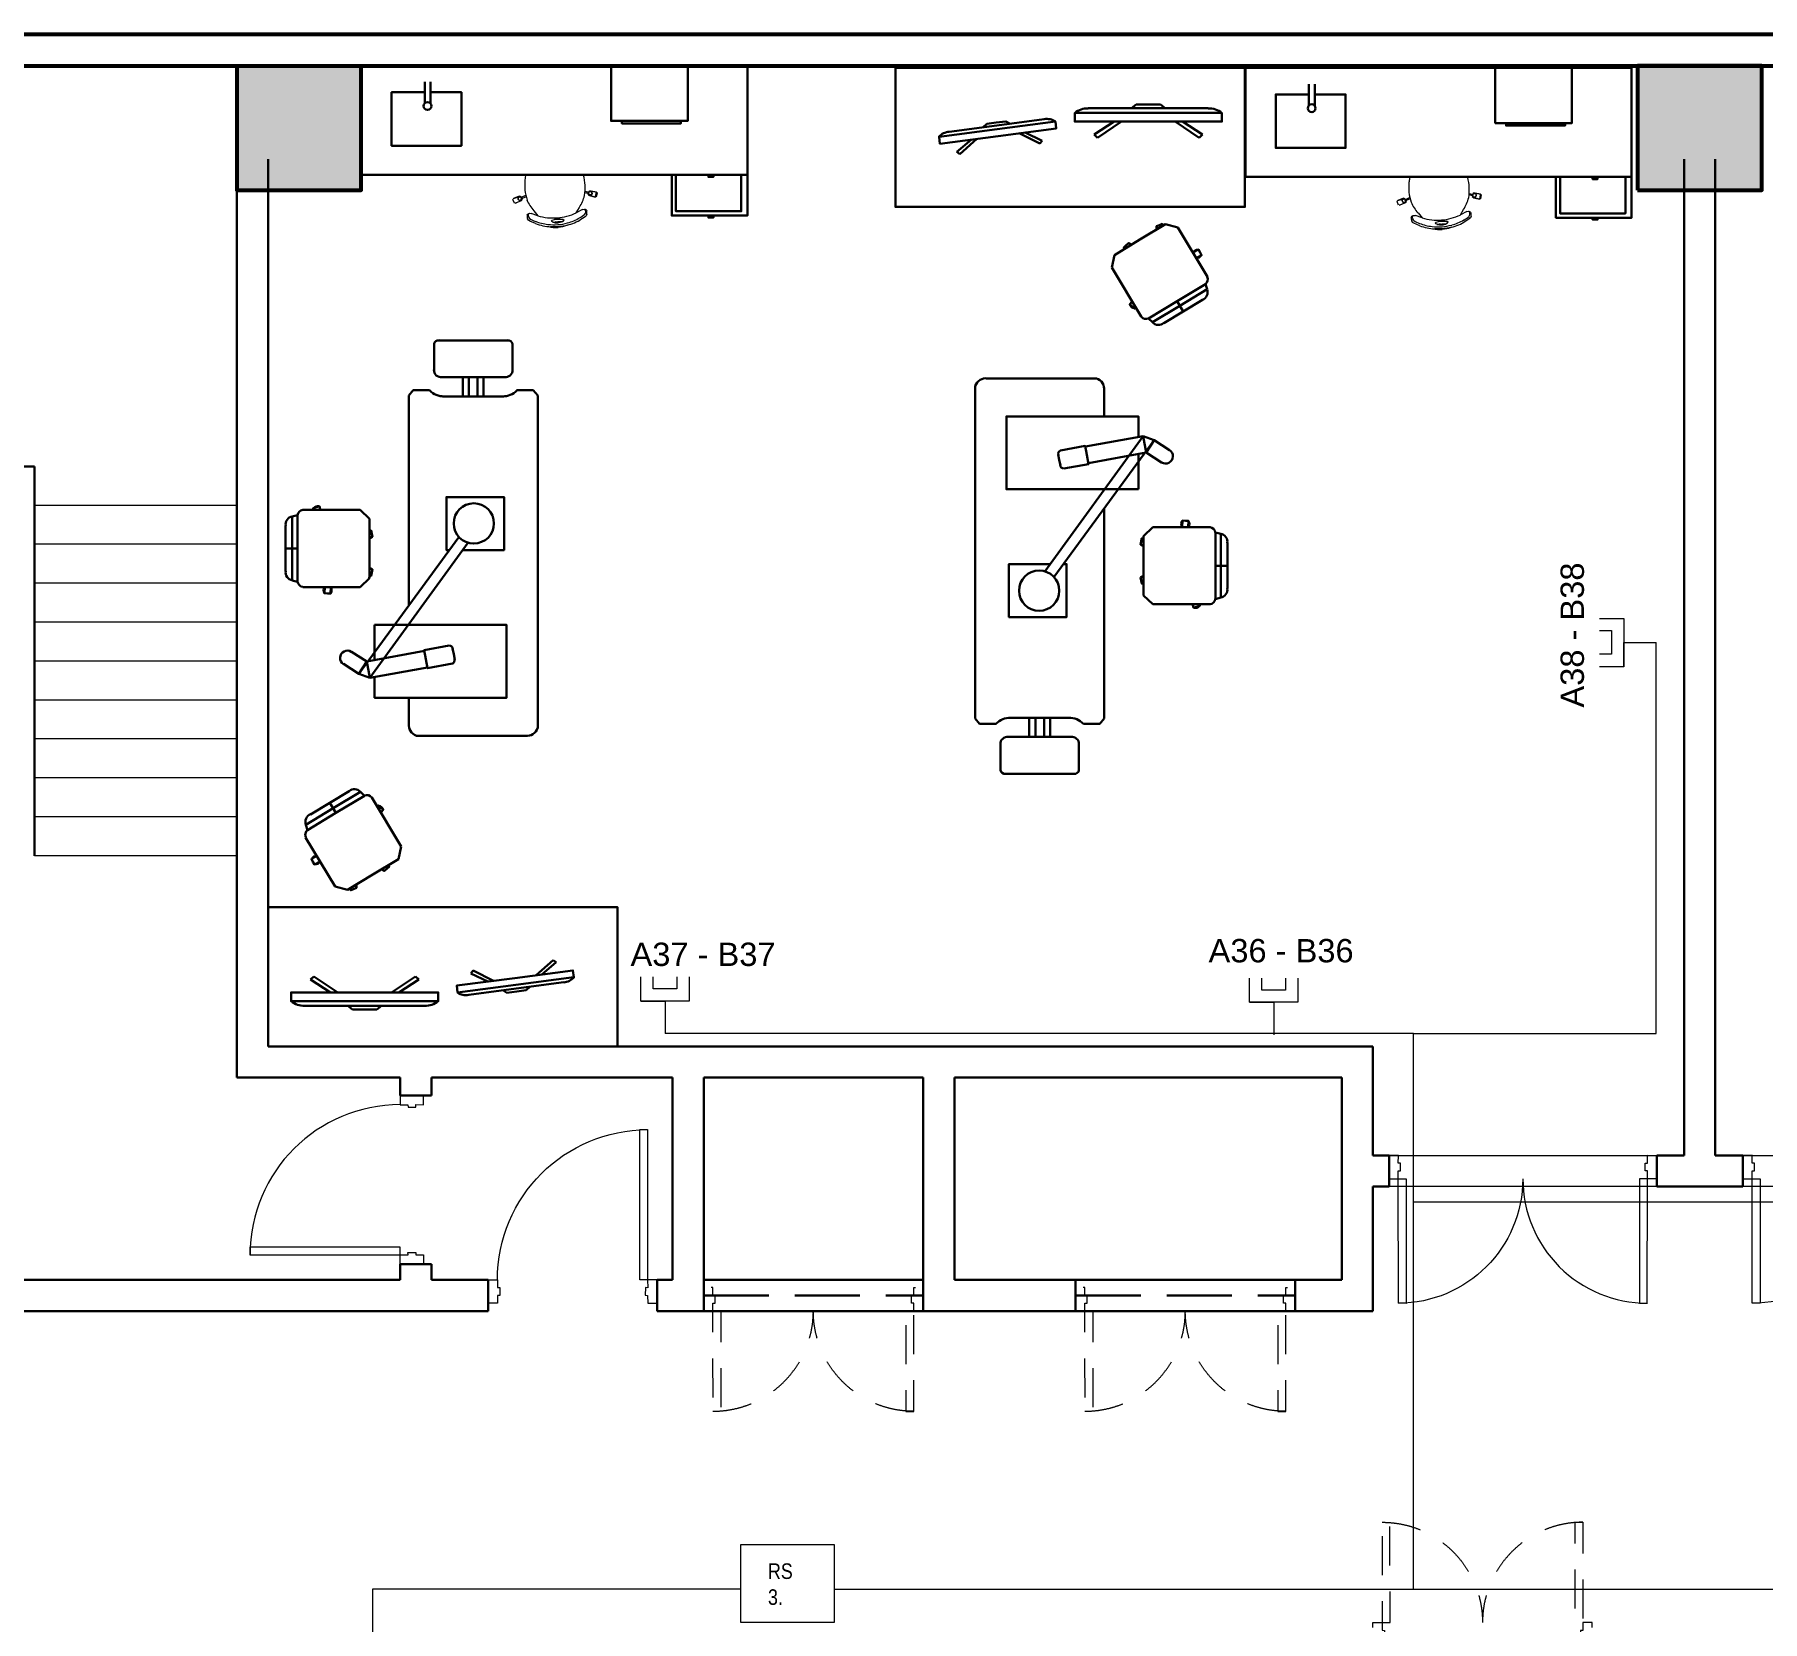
# Model space of a CAD drawing. Header units: millimetres. Extents: x 521 to 148073, y -17811 to 32040.
# Drawn here: x 45029 to 56441, y 21481 to 31959 of the extents above; entities that cross this region are included whole.
import ezdxf

# ---------------------------------------------------------------- set-up
doc = ezdxf.new("R2010")
doc.units = ezdxf.units.MM
doc.linetypes.add('DGN Style 2', pattern=[0.41784, 0.250704, -0.167136])
doc.linetypes.add('DGN Style 3', pattern=[0.584976, 0.41784, -0.167136])
for name, color, linetype, lineweight in [('ATK313', 1, 'DGN Style 2', 0), ('nabytek', 7, 'Continuous', 30), ('OAP220', 1, 'Continuous', 30), ('OAP240', 7, 'Continuous', 0), ('OAP280', 2, 'Continuous', 53), ('OAP313', 1, 'Continuous', 0), ('OAP315', 5, 'Continuous', 0), ('OAP417', 2, 'Continuous', 0), ('RC2.', 150, 'Continuous', 20), ('RC3', 130, 'Continuous', 20)]:
    doc.layers.add(name, color=color, linetype=linetype, lineweight=lineweight)
doc.layers.add('srafa', color=7, linetype='Continuous')
doc.styles.add('PDF Arial', font='arial.ttf')
doc.styles.get("Standard").update_dxf_attribs({"font": 'technic_.ttf', "height": 100})

# ---------------------------------------------------------------- blocks, each defined once
blk = doc.blocks.new('*U6')
at = {"layer": 'OAP315', "extrusion": (0, 0, -1), "flags": 128}
for points in [[(0.059, -0.409), (0.025, -0.373), (0.723, 0.294), (0.757, 0.258), (0.059, -0.409)], [(-0.649, 0.332), (-0.607, 0.289), (-0.643, 0.254), (-0.633, 0.243), (-0.669, 0.209), (-0.68, 0.22), (-0.716, 0.185), (-0.757, 0.229), (-0.649, 0.332)], [(0.101, -0.452), (0.059, -0.409), (0.023, -0.444), (0.013, -0.433), (-0.023, -0.467), (-0.013, -0.478), (-0.049, -0.513), (-0.008, -0.556), (0.101, -0.452)]]:
    blk.add_lwpolyline(points, close=True, dxfattribs=at)
at = {"layer": 'OAP315'}
blk.add_arc((-0.059, -0.409), 0.965, 46.3107, 136.3107, dxfattribs=at)
blk = doc.blocks.new('A900-90')
at = {"layer": 'OAP315', "rotation": 313.6892712838268}
blk.add_blockref('*U6', (0.397, 0.24), dxfattribs=at)
blk = doc.blocks.new('*U8')
at = {"layer": 'OAP315', "extrusion": (0, 0, -1), "flags": 128}
for points in [[(-0.486, 0.735), (-0.532, 0.754), (-0.836, 0.014), (-0.789, -0.005), (-0.486, 0.735)], [(0.645, -0.593), (0.599, -0.574), (0.902, 0.167), (0.948, 0.148), (0.645, -0.593)], [(-0.891, 0.037), (-0.836, 0.014), (-0.855, -0.032), (-0.841, -0.038), (-0.86, -0.084), (-0.874, -0.079), (-0.893, -0.125), (-0.948, -0.102), (-0.891, 0.037)], [(0.7, -0.615), (0.645, -0.593), (0.626, -0.639), (0.612, -0.633), (0.593, -0.68), (0.607, -0.685), (0.588, -0.731), (0.643, -0.754), (0.7, -0.615)]]:
    blk.add_lwpolyline(points, close=True, dxfattribs=at)
at = {"layer": 'OAP315', "extrusion": (0, 0, -1)}
blk.add_arc((-0.836, 0.014), 0.8, 337.7176, 67.7176, dxfattribs=at)
at = {"layer": 'OAP315'}
blk.add_arc((-0.645, -0.593), 0.8, 22.2824, 112.2824, dxfattribs=at)
blk = doc.blocks.new('B1500-91')
at = {"layer": 'OAP315', "rotation": 67.71764840910753}
blk.add_blockref('*U8', (-0.304, 0.881), dxfattribs=at)
blk = doc.blocks.new('*U23')
at = {"layer": 'OAP313', "linetype": 'DGN Style 2', "extrusion": (0, 0, -1), "flags": 128}
for points in [[(0.311, 0.168), (0.283, 0.127), (-0.36, 0.568), (-0.332, 0.609), (0.311, 0.168)], [(0.345, 0.217), (0.311, 0.168), (0.352, 0.14), (0.344, 0.127), (0.385, 0.099), (0.394, 0.111), (0.435, 0.083), (0.469, 0.132), (0.345, 0.217)], [(-0.164, -0.525), (-0.13, -0.475), (-0.089, -0.503), (-0.081, -0.491), (-0.039, -0.519), (-0.048, -0.532), (-0.007, -0.56), (-0.041, -0.609), (-0.164, -0.525)]]:
    blk.add_lwpolyline(points, close=True, dxfattribs=at)
at = {"layer": 'OAP313', "linetype": 'DGN Style 2'}
blk.add_arc((-0.311, 0.168), 0.78, 304.8212, 34.4774, dxfattribs=at)
blk = doc.blocks.new('*U22')
at = {"layer": 'OAP220'}
for p, q in [((0.132, 0.471), (-0.033, 0.358)), ((0.642, -0.27), (0.477, -0.384))]:
    blk.add_line(p, q, dxfattribs=at)
at = {"layer": 'OAP220', "linetype": 'DGN Style 3', "lineweight": 40}
blk.add_line((0.05, 0.415), (0.559, -0.327), dxfattribs=at)
at = {"layer": 'OAP313', "linetype": 'DGN Style 2', "extrusion": (0, 0, -1), "rotation": 291.0451182002879}
blk.add_blockref('*U23', (-0.046, -0.042), dxfattribs=at)
blk = doc.blocks.new('AP715-90-HR')
at = {"layer": 'OAP220', "rotation": 55.52255910014399}
blk.add_blockref('*U22', (0.314, -0.176), dxfattribs=at)
blk = doc.blocks.new('*U27')
at = {"layer": 'ATK313', "flags": 128}
for points in [[(0.586, 0.485), (0.531, 0.462), (0.512, 0.508), (0.498, 0.503), (0.479, 0.549), (0.493, 0.555), (0.474, 0.601), (0.529, 0.624), (0.586, 0.485)], [(0.531, 0.462), (0.484, 0.443), (0.729, -0.154), (0.775, -0.135), (0.531, 0.462)], [(-0.718, -0.05), (-0.663, -0.027), (-0.682, 0.019), (-0.668, 0.025), (-0.687, 0.071), (-0.701, 0.066), (-0.72, 0.112), (-0.775, 0.089), (-0.718, -0.05)], [(-0.372, -0.605), (-0.418, -0.624), (-0.663, -0.027), (-0.617, -0.008), (-0.372, -0.605)]]:
    blk.add_lwpolyline(points, close=True, dxfattribs=at)
at = {"layer": 'ATK313'}
blk.add_arc((-0.664, -0.026), 0.646, 292.361, 22.1206, dxfattribs=at)
at = {"layer": 'ATK313', "extrusion": (0, 0, -1)}
blk.add_arc((-0.531, 0.464), 0.646, 247.7963, 337.5559, dxfattribs=at)
blk = doc.blocks.new('AP1190-2_1')
at = {"layer": 'ATK313', "rotation": 67.71764840910753}
blk.add_blockref('*U27', (0.376, 0.684), dxfattribs=at)
blk = doc.blocks.new('*U25')
at = {"layer": 'OAP220', "linetype": 'DGN Style 3', "lineweight": 30}
blk.add_line((0.669, -0.409), (-0.13, 0.753), dxfattribs=at)
at = {"layer": 'ATK313', "rotation": 214.477440899856}
blk.add_blockref('AP1190-2_1', (-0.088, 0.781), dxfattribs=at)
blk = doc.blocks.new('AP1190')
at = {"layer": 'OAP220', "linetype": 'DGN Style 3', "lineweight": 30, "rotation": 55.52255910014399}
blk.add_blockref('*U25', (0.694, -0.219), dxfattribs=at)
blk = doc.blocks.new('*U103')
at = {"layer": 'nabytek'}
for p, q in [((-58, 2137), (-58, 2307)), ((-33, 2331), (312, 2331)), ((436, 2331), (90, 2331)), ((461, 2137), (461, 2307)), ((133, 2087), (-16, 2087)), ((133, 1961), (133, 2087)), ((172, 2087), (133, 2087)), ((172, 2087), (172, 1961)), ((172, 2087), (312, 2087)), ((230, 2087), (230, 1961)), ((270, 1961), (270, 2087)), ((270, 2087), (419, 2087)), ((-224, 1966), (-195, 2001)), ((-224, 580), (-224, 1966)), ((-195, 2001), (-88, 2001)), ((-1, 1961), (312, 1961)), ((403, 1961), (90, 1961)), ((90, 1961), (270, 1961)), ((312, 1961), (133, 1961)), ((172, 1961), (205, 1961)), ((598, 2001), (490, 2001)), ((627, 1966), (598, 2001)), ((627, -230), (627, 1966)), ((-959, 1177), (-994, 1168)), ((-994, 1168), (-994, 957)), ((-959, 1177), (-959, 957)), ((-924, 1212), (-546, 1212)), ((-815, 1235), (-809, 1215)), ((-808, 1212), (-809, 1215)), ((-546, 1212), (-485, 1153)), ((-485, 1153), (-485, 957)), ((-1038, 1106), (-1038, 957)), ((-554, 128), (107, 1032)), ((-473, 1075), (-469, 1054)), ((-465, 1034), (-469, 1054)), ((-1038, 808), (-1038, 957)), ((-1038, 957), (-959, 957)), ((-994, 746), (-994, 957)), ((-959, 737), (-959, 957)), ((-485, 761), (-485, 957)), ((168, 995), (-482, 102)), ((-465, 819), (-468, 798)), ((-959, 737), (-994, 746)), ((-924, 702), (-546, 702)), ((-546, 702), (-485, 761)), ((-472, 777), (-468, 798)), ((-451, 369), (-451, 452)), ((-451, 452), (-425, 452)), ((-224, 452), (-224, 456)), ((-502, 210), (-121, 280)), ((65, 296), (72, 259)), ((79, 222), (72, 259)), ((-554, 128), (-482, 102)), ((-482, 102), (-502, 210)), ((-101, 171), (-482, 102)), ((-100, 166), (-101, 171)), ((-224, -219), (-224, -29)), ((-174, -280), (421, -280)), ((555, -280), (421, -280)), ((-619, -645), (-746, -722)), ((-543, -651), (-724, -759)), ((-517, -676), (-706, -789)), ((-517, -676), (-543, -651)), ((-904, -868), (-724, -759)), ((-894, -903), (-706, -789)), ((-874, -799), (-746, -722)), ((-746, -722), (-706, -789)), ((-469, -688), (-274, -1012)), ((-409, -788), (-407, -785)), ((-393, -769), (-407, -785)), ((-894, -903), (-904, -868)), ((-906, -951), (-711, -1275)), ((-274, -1012), (-293, -1094)), ((-293, -1094), (-461, -1196)), ((-629, -1297), (-461, -1196)), ((-385, -1173), (-369, -1159)), ((-354, -1145), (-369, -1159)), ((-711, -1275), (-629, -1297)), ((-608, -1300), (-589, -1292)), ((-569, -1284), (-589, -1292)), ((730, -1761), (617, -1861)), ((655, -1856), (749, -1775)), ((749, -1775), (730, -1761)), ((-873, -1890), (-851, -1869)), ((-742, -1975), (-873, -1890)), ((-851, -1869), (-694, -1975)), ((-181, -1869), (-338, -1975)), ((-290, -1975), (-159, -1890)), ((-159, -1890), (-181, -1869)), ((92, -1930), (476, -1880)), ((185, -1849), (200, -1830)), ((297, -1903), (185, -1849)), ((200, -1830), (336, -1898)), ((860, -1829), (476, -1880)), ((799, -1908), (485, -1950)), ((574, -1938), (551, -1961)), ((-1002, -1975), (-516, -1975)), ((-30, -1975), (-516, -1975)), ((172, -1991), (485, -1950)), ((396, -1961), (424, -1977)), ((424, -1977), (488, -1969)), ((551, -1961), (488, -1969)), ((-912, -2064), (-516, -2064)), ((-628, -2064), (-596, -2088)), ((-596, -2088), (-516, -2088)), ((-119, -2064), (-516, -2064)), ((-435, -2088), (-516, -2088)), ((-404, -2064), (-435, -2088))]:
    blk.add_line(p, q, dxfattribs=at)
for points in [[(43, 946), (24, 946), (24, 1296), (405, 1296), (405, 946), (132, 946)], [(-853, 1212), (-857, 1222), (-815, 1235), (-809, 1215)], [(-808, 1212), (-809, 1215)], [(-485, 1072), (-473, 1075), (-469, 1054)], [(-485, 1030), (-465, 1034), (-469, 1054)], [(-485, 822), (-465, 819), (-468, 798)], [(-762, 660), (-782, 661), (-780, 702)], [(-762, 660), (-741, 659), (-739, 702)], [(-485, 779), (-472, 777), (-468, 798)], [(-425, 452), (421, 452), (421, -29), (-451, -29), (-451, 108)], [(-451, 219), (-451, 369)], [(-604, 275), (-502, 210), (-554, 128), (-656, 194)], [(-111, 226), (-122, 286), (43, 315)], [(65, 296), (72, 259)], [(79, 222), (72, 259)], [(-111, 226), (-100, 166), (65, 196)], [(-433, -748), (-426, -740), (-393, -769), (-407, -785)], [(-409, -788), (-407, -785)], [(-858, -1112), (-868, -1093), (-832, -1074)], [(-858, -1112), (-848, -1130), (-810, -1110)], [(-362, -1136), (-354, -1145), (-369, -1159)], [(-399, -1158), (-385, -1173), (-369, -1159)], [(-613, -1287), (-608, -1300), (-589, -1292)], [(-577, -1265), (-569, -1284), (-589, -1292)], [(482, -1925), (98, -1975), (92, -1930), (476, -1880)], [(482, -1925), (866, -1875), (860, -1829), (476, -1880)], [(-516, -2033), (-1002, -2033), (-1002, -1975), (-516, -1975)], [(-516, -2033), (-30, -2033), (-30, -1975), (-516, -1975)]]:
    blk.add_lwpolyline(points, dxfattribs=at)
blk.add_lwpolyline([(-1154, -2331), (1154, -2331), (1154, -1412), (-1154, -1412)], close=True, dxfattribs=at)
blk.add_circle((205, 1122), 133, dxfattribs=at)
for centre, radius, start, end in [((-29, 2302), 29.4, 81.9407, 170.0281), ((432, 2302), 29.4, 9.9719, 98.0593), ((-10, 2135), 48.2, 177.1723, 277.1519), ((413, 2135), 48.2, 262.8481, 2.8277), ((5, 2088), 127, 223.3085, 272.3226), ((398, 2088), 127, 267.6774, 316.6915), ((-985, 1115), 53.5, 99.8338, 189.9471), ((-919, 1172), 39.9, 96.8424, 173.1576), ((-826, 1200), 36, 75.9742, 139.9989), ((-488, 1041), 36, 69.914, 84.7701), ((-492, 1059), 36, 283.3806, 313.9387), ((-985, 799), 53.5, 170.0529, 260.1662), ((-491, 792), 36, 49.4152, 79.7512), ((-919, 742), 39.9, 186.8424, 263.1576), ((-751, 681), 36, 145.1372, 209.162), ((-770, 682), 36, 325.1372, 29.162), ((-488, 811), 36, 275.6596, 293.4399), ((-547, 764), 61.7, 357.2677, 2.7323), ((-630, 234), 48.4, 57.5834, 237.5834), ((41, 290), 25.6, 6.9044, 85.0243), ((53, 219), 25.6, 295.6337, 13.7535), ((-150, -209), 74.5, 172.1869, 251.4375), ((556, -206), 74.5, 262.1869, 341.4375), ((-584, -686), 53.5, 40.8802, 130.9935), ((-501, -712), 39.9, 37.8889, 114.204), ((-854, -848), 53.5, 111.0994, 201.2126), ((-429, -778), 36, 17.0206, 81.0453), ((-869, -934), 39.9, 127.8889, 204.204), ((-834, -1110), 36, 86.1837, 150.2084), ((-843, -1093), 36, 266.1837, 330.2084), ((-391, -1150), 36, 10.9604, 25.8166), ((-377, -1137), 36, 224.4271, 254.9851), ((-658, -1242), 61.7, 298.3141, 303.7788), ((-588, -1268), 36, 216.706, 234.4864), ((-606, -1275), 36, 350.4617, 20.7977), ((791, -1808), 101, 274.3953, 318.5955), ((-919, -1937), 126, 228.8706, 273.0709), ((-113, -1937), 126, 266.9291, 311.1294), ((153, -1892), 101, 236.3367, 280.537)]:
    blk.add_arc(centre, radius, start, end, dxfattribs=at)
blk = doc.blocks.new('*U102')
at = {"layer": 'nabytek', "color": 0, "linetype": 'ByBlock', "lineweight": -2, "transparency": 16777216}
blk.add_blockref('*U103', (0, 0), dxfattribs=at)
blk = doc.blocks.new('*U108')
at = {"layer": 'nabytek'}
for p, q in [((-58, 2137), (-58, 2307)), ((-33, 2331), (312, 2331)), ((436, 2331), (90, 2331)), ((461, 2137), (461, 2307)), ((133, 2087), (-16, 2087)), ((133, 1961), (133, 2087)), ((172, 2087), (133, 2087)), ((172, 2087), (172, 1961)), ((172, 2087), (312, 2087)), ((230, 2087), (230, 1961)), ((270, 1961), (270, 2087)), ((270, 2087), (419, 2087)), ((-224, 1966), (-195, 2001)), ((-224, 580), (-224, 1966)), ((-195, 2001), (-88, 2001)), ((-1, 1961), (312, 1961)), ((403, 1961), (90, 1961)), ((90, 1961), (270, 1961)), ((312, 1961), (133, 1961)), ((172, 1961), (205, 1961)), ((598, 2001), (490, 2001)), ((627, 1966), (598, 2001)), ((627, -230), (627, 1966)), ((-959, 1177), (-994, 1168)), ((-994, 1168), (-994, 957)), ((-959, 1177), (-959, 957)), ((-924, 1212), (-546, 1212)), ((-815, 1235), (-809, 1215)), ((-808, 1212), (-809, 1215)), ((-546, 1212), (-485, 1153)), ((-485, 1153), (-485, 957)), ((-1038, 1106), (-1038, 957)), ((-554, 128), (107, 1032)), ((-473, 1075), (-469, 1054)), ((-465, 1034), (-469, 1054)), ((-1038, 808), (-1038, 957)), ((-1038, 957), (-959, 957)), ((-994, 746), (-994, 957)), ((-959, 737), (-959, 957)), ((-485, 761), (-485, 957)), ((168, 995), (-482, 102)), ((-465, 819), (-468, 798)), ((-959, 737), (-994, 746)), ((-924, 702), (-546, 702)), ((-546, 702), (-485, 761)), ((-472, 777), (-468, 798)), ((-451, 369), (-451, 452)), ((-451, 452), (-425, 452)), ((-224, 452), (-224, 456)), ((-502, 210), (-121, 280)), ((65, 296), (72, 259)), ((79, 222), (72, 259)), ((-554, 128), (-482, 102)), ((-482, 102), (-502, 210)), ((-101, 171), (-482, 102)), ((-100, 166), (-101, 171)), ((-224, -219), (-224, -29)), ((-174, -280), (421, -280)), ((555, -280), (421, -280)), ((-619, -645), (-746, -722)), ((-543, -651), (-724, -759)), ((-517, -676), (-706, -789)), ((-517, -676), (-543, -651)), ((-904, -868), (-724, -759)), ((-894, -903), (-706, -789)), ((-874, -799), (-746, -722)), ((-746, -722), (-706, -789)), ((-469, -688), (-274, -1012)), ((-409, -788), (-407, -785)), ((-393, -769), (-407, -785)), ((-894, -903), (-904, -868)), ((-906, -951), (-711, -1275)), ((-274, -1012), (-293, -1094)), ((-293, -1094), (-461, -1196)), ((-629, -1297), (-461, -1196)), ((-385, -1173), (-369, -1159)), ((-354, -1145), (-369, -1159)), ((-711, -1275), (-629, -1297)), ((-608, -1300), (-589, -1292)), ((-569, -1284), (-589, -1292)), ((730, -1761), (617, -1861)), ((655, -1856), (749, -1775)), ((749, -1775), (730, -1761)), ((-873, -1890), (-851, -1869)), ((-742, -1975), (-873, -1890)), ((-851, -1869), (-694, -1975)), ((-181, -1869), (-338, -1975)), ((-290, -1975), (-159, -1890)), ((-159, -1890), (-181, -1869)), ((92, -1930), (476, -1880)), ((185, -1849), (200, -1830)), ((297, -1903), (185, -1849)), ((200, -1830), (336, -1898)), ((860, -1829), (476, -1880)), ((799, -1908), (485, -1950)), ((574, -1938), (551, -1961)), ((-1002, -1975), (-516, -1975)), ((-30, -1975), (-516, -1975)), ((172, -1991), (485, -1950)), ((396, -1961), (424, -1977)), ((424, -1977), (488, -1969)), ((551, -1961), (488, -1969)), ((-912, -2064), (-516, -2064)), ((-628, -2064), (-596, -2088)), ((-596, -2088), (-516, -2088)), ((-119, -2064), (-516, -2064)), ((-435, -2088), (-516, -2088)), ((-404, -2064), (-435, -2088))]:
    blk.add_line(p, q, dxfattribs=at)
for points in [[(43, 946), (24, 946), (24, 1296), (405, 1296), (405, 946), (132, 946)], [(-853, 1212), (-857, 1222), (-815, 1235), (-809, 1215)], [(-808, 1212), (-809, 1215)], [(-485, 1072), (-473, 1075), (-469, 1054)], [(-485, 1030), (-465, 1034), (-469, 1054)], [(-485, 822), (-465, 819), (-468, 798)], [(-762, 660), (-782, 661), (-780, 702)], [(-762, 660), (-741, 659), (-739, 702)], [(-485, 779), (-472, 777), (-468, 798)], [(-425, 452), (421, 452), (421, -29), (-451, -29), (-451, 108)], [(-451, 219), (-451, 369)], [(-604, 275), (-502, 210), (-554, 128), (-656, 194)], [(-111, 226), (-122, 286), (43, 315)], [(65, 296), (72, 259)], [(79, 222), (72, 259)], [(-111, 226), (-100, 166), (65, 196)], [(-433, -748), (-426, -740), (-393, -769), (-407, -785)], [(-409, -788), (-407, -785)], [(-858, -1112), (-868, -1093), (-832, -1074)], [(-858, -1112), (-848, -1130), (-810, -1110)], [(-362, -1136), (-354, -1145), (-369, -1159)], [(-399, -1158), (-385, -1173), (-369, -1159)], [(-613, -1287), (-608, -1300), (-589, -1292)], [(-577, -1265), (-569, -1284), (-589, -1292)], [(482, -1925), (98, -1975), (92, -1930), (476, -1880)], [(482, -1925), (866, -1875), (860, -1829), (476, -1880)], [(-516, -2033), (-1002, -2033), (-1002, -1975), (-516, -1975)], [(-516, -2033), (-30, -2033), (-30, -1975), (-516, -1975)]]:
    blk.add_lwpolyline(points, dxfattribs=at)
blk.add_lwpolyline([(-1154, -2331), (1154, -2331), (1154, -1412), (-1154, -1412)], close=True, dxfattribs=at)
blk.add_circle((205, 1122), 133, dxfattribs=at)
for centre, radius, start, end in [((-29, 2302), 29.4, 81.9407, 170.0281), ((432, 2302), 29.4, 9.9719, 98.0593), ((-10, 2135), 48.2, 177.1723, 277.1519), ((413, 2135), 48.2, 262.8481, 2.8277), ((5, 2088), 127, 223.3085, 272.3226), ((398, 2088), 127, 267.6774, 316.6915), ((-985, 1115), 53.5, 99.8338, 189.9471), ((-919, 1172), 39.9, 96.8424, 173.1576), ((-826, 1200), 36, 75.9742, 139.9989), ((-488, 1041), 36, 69.914, 84.7701), ((-492, 1059), 36, 283.3806, 313.9387), ((-985, 799), 53.5, 170.0529, 260.1662), ((-491, 792), 36, 49.4152, 79.7512), ((-919, 742), 39.9, 186.8424, 263.1576), ((-751, 681), 36, 145.1372, 209.162), ((-770, 682), 36, 325.1372, 29.162), ((-488, 811), 36, 275.6596, 293.4399), ((-547, 764), 61.7, 357.2677, 2.7323), ((-630, 234), 48.4, 57.5834, 237.5834), ((41, 290), 25.6, 6.9044, 85.0243), ((53, 219), 25.6, 295.6337, 13.7535), ((-150, -209), 74.5, 172.1869, 251.4375), ((556, -206), 74.5, 262.1869, 341.4375), ((-584, -686), 53.5, 40.8802, 130.9935), ((-501, -712), 39.9, 37.8889, 114.204), ((-854, -848), 53.5, 111.0994, 201.2126), ((-429, -778), 36, 17.0206, 81.0453), ((-869, -934), 39.9, 127.8889, 204.204), ((-834, -1110), 36, 86.1837, 150.2084), ((-843, -1093), 36, 266.1837, 330.2084), ((-391, -1150), 36, 10.9604, 25.8166), ((-377, -1137), 36, 224.4271, 254.9851), ((-658, -1242), 61.7, 298.3141, 303.7788), ((-588, -1268), 36, 216.706, 234.4864), ((-606, -1275), 36, 350.4617, 20.7977), ((791, -1808), 101, 274.3953, 318.5955), ((-919, -1937), 126, 228.8706, 273.0709), ((-113, -1937), 126, 266.9291, 311.1294), ((153, -1892), 101, 236.3367, 280.537)]:
    blk.add_arc(centre, radius, start, end, dxfattribs=at)
blk = doc.blocks.new('*U107')
at = {"layer": 'nabytek', "color": 0, "linetype": 'ByBlock', "lineweight": -2, "transparency": 16777216}
blk.add_blockref('*U108', (0, 0), dxfattribs=at)

msp = doc.modelspace()

# ---------------------------------------------------------------- linework, layer by layer
at = {"layer": 'nabytek'}
for p, q in [((48736, 30889), (48742, 30915)), ((54576, 30875), (54582, 30901))]:
    msp.add_line(p, q, dxfattribs=at)
for points in [[(49737, 31753), (49737, 31033), (47187, 31033), (47187, 31753)], [(49343, 31753), (49343, 31389), (48837, 31389), (48837, 31753)], [(55577, 31739), (55577, 31019), (53027, 31019), (53027, 31739)], [(55183, 31739), (55183, 31375), (54677, 31375), (54677, 31739)], [(49298, 31389), (49298, 31372), (48908, 31372), (48908, 31389)], [(55138, 31375), (55138, 31358), (54748, 31358), (54748, 31375)], [(49737, 31033), (49737, 30764), (49237, 30764), (49237, 31033)], [(49696, 31033), (49696, 30792), (49265, 30792), (49265, 31033)], [(49479, 31033), (49479, 31019), (49512, 31019), (49512, 31033)], [(55577, 31019), (55577, 30750), (55077, 30750), (55077, 31019)], [(55536, 31019), (55536, 30778), (55105, 30778), (55105, 31019)], [(55319, 31019), (55319, 31005), (55352, 31005), (55352, 31019)], [(49479, 30764), (49479, 30751), (49512, 30751), (49512, 30764)], [(55319, 30750), (55319, 30737), (55352, 30737), (55352, 30750)]]:
    msp.add_lwpolyline(points, close=True, dxfattribs=at)
for points in [[(47606, 31506), (47606, 31646)], [(47644, 31646), (47644, 31503)], [(53446, 31492), (53446, 31632)], [(53484, 31632), (53484, 31489)], [(47644, 31578), (47848, 31578), (47848, 31225), (47387, 31225), (47387, 31578), (47606, 31578)], [(53484, 31564), (53688, 31564), (53688, 31211), (53227, 31211), (53227, 31564), (53446, 31564)]]:
    msp.add_lwpolyline(points, dxfattribs=at)
at = {"layer": 'nabytek', "lineweight": 13}
for points in [[(48701, 30928), (48740, 30919), (48693, 30927)], [(48696, 30926), (48698, 30928), (48701, 30928)], [(48198, 30846), (48188, 30871)], [(48230, 30892), (48193, 30877), (48238, 30891)], [(48206, 30846), (48203, 30846), (48201, 30847)], [(48243, 30861), (48206, 30846), (48248, 30866)], [(48230, 30892), (48233, 30892), (48235, 30890)], [(48248, 30866), (48247, 30869), (48242, 30880), (48238, 30891)], [(48273, 30897), (48246, 30885)], [(48275, 30888), (48249, 30877)], [(48607, 30782), (48627, 30818)], [(48607, 30782), (48627, 30818)], [(48664, 30916), (48685, 30911)], [(48665, 30925), (48687, 30919)], [(48687, 30900), (48688, 30903), (48690, 30915), (48693, 30927)], [(48693, 30896), (48732, 30886), (48687, 30900)], [(48736, 30889), (48735, 30887), (48732, 30886)], [(54038, 30832), (54028, 30857)], [(54070, 30878), (54033, 30863), (54078, 30877)], [(54045, 30832), (54043, 30832), (54041, 30833)], [(54083, 30847), (54045, 30832), (54088, 30852)], [(54070, 30878), (54073, 30878), (54075, 30876)], [(54088, 30852), (54087, 30855), (54082, 30866), (54078, 30877)], [(54113, 30883), (54085, 30871)], [(54115, 30874), (54089, 30863)], [(54504, 30902), (54524, 30897)], [(54505, 30910), (54526, 30905)], [(54527, 30886), (54528, 30889), (54530, 30901), (54533, 30913)], [(54533, 30882), (54572, 30872), (54527, 30886)], [(54540, 30914), (54580, 30905), (54533, 30913)], [(54536, 30912), (54538, 30914), (54540, 30914)], [(54576, 30875), (54575, 30873), (54572, 30872)], [(48338, 30711), (48300, 30728), (48291, 30733), (48285, 30743)], [(48338, 30711), (48300, 30728), (48291, 30733), (48285, 30743)], [(48290, 30774), (48294, 30778)], [(48290, 30774), (48294, 30778)], [(48297, 30779), (48309, 30778)], [(48297, 30779), (48309, 30778)], [(48353, 30762), (48309, 30778)], [(48353, 30762), (48309, 30778)], [(48327, 30795), (48353, 30762)], [(48327, 30795), (48353, 30762)], [(48452, 30720), (48445, 30724), (48442, 30729), (48447, 30734), (48462, 30738)], [(48452, 30720), (48445, 30724), (48442, 30729), (48447, 30734), (48462, 30738)], [(48442, 30729), (48447, 30734), (48442, 30729), (48445, 30724)], [(48442, 30729), (48447, 30734), (48442, 30729), (48445, 30724)], [(48447, 30734), (48462, 30738)], [(48447, 30734), (48462, 30738)], [(48452, 30720), (48484, 30724)], [(48452, 30720), (48484, 30724)], [(48462, 30738), (48482, 30740), (48503, 30741)], [(48462, 30738), (48482, 30740), (48503, 30741)], [(48482, 30740), (48462, 30738)], [(48482, 30740), (48462, 30738)], [(48463, 30722), (48463, 30718)], [(48467, 30717), (48466, 30722)], [(48470, 30717), (48467, 30722)], [(48493, 30725), (48490, 30717), (48487, 30717), (48469, 30723)], [(48503, 30741), (48482, 30740)], [(48503, 30741), (48482, 30740)], [(48484, 30724), (48515, 30725)], [(48484, 30724), (48515, 30725)], [(48497, 30725), (48497, 30719)], [(48503, 30741), (48518, 30740)], [(48503, 30741), (48518, 30740), (48524, 30736), (48522, 30730), (48515, 30725)], [(48503, 30741), (48518, 30740)], [(48503, 30741), (48518, 30740), (48524, 30736), (48522, 30730), (48515, 30725)], [(48522, 30730), (48515, 30725), (48522, 30730), (48524, 30736)], [(48522, 30730), (48515, 30725), (48522, 30730), (48524, 30736)], [(48549, 30701), (48535, 30697)], [(48549, 30701), (48535, 30697)], [(48648, 30804), (48607, 30782)], [(48648, 30804), (48607, 30782)], [(48677, 30774), (48672, 30763), (48665, 30756), (48630, 30733)], [(48677, 30774), (48672, 30763), (48665, 30756), (48630, 30733)], [(48648, 30804), (48660, 30807)], [(48648, 30804), (48660, 30807)], [(48662, 30807), (48667, 30803)], [(48662, 30807), (48667, 30803)], [(54178, 30697), (54139, 30713), (54131, 30719), (54125, 30729)], [(54178, 30697), (54139, 30713), (54131, 30719), (54125, 30729)], [(54130, 30760), (54134, 30764)], [(54130, 30760), (54134, 30764)], [(54136, 30765), (54149, 30764)], [(54136, 30765), (54149, 30764)], [(54193, 30748), (54149, 30764)], [(54193, 30748), (54149, 30764)], [(54167, 30781), (54193, 30748)], [(54167, 30781), (54193, 30748)], [(54292, 30706), (54285, 30710), (54282, 30715), (54287, 30720), (54302, 30724)], [(54292, 30706), (54285, 30710), (54282, 30715), (54287, 30720), (54302, 30724)], [(54282, 30715), (54287, 30720), (54282, 30715), (54285, 30710)], [(54282, 30715), (54287, 30720), (54282, 30715), (54285, 30710)], [(54287, 30720), (54302, 30724)], [(54287, 30720), (54302, 30724)], [(54292, 30706), (54323, 30710)], [(54292, 30706), (54323, 30710)], [(54302, 30724), (54322, 30726), (54343, 30727)], [(54302, 30724), (54322, 30726), (54343, 30727)], [(54322, 30726), (54302, 30724)], [(54322, 30726), (54302, 30724)], [(54303, 30708), (54303, 30704)], [(54307, 30703), (54306, 30708)], [(54310, 30703), (54307, 30708)], [(54333, 30711), (54330, 30703), (54327, 30703), (54309, 30709)], [(54343, 30727), (54322, 30726)], [(54343, 30727), (54322, 30726)], [(54323, 30710), (54355, 30711)], [(54323, 30710), (54355, 30711)], [(54337, 30711), (54337, 30705)], [(54343, 30727), (54358, 30726)], [(54343, 30727), (54358, 30726), (54364, 30721), (54361, 30716), (54355, 30711)], [(54343, 30727), (54358, 30726)], [(54343, 30727), (54358, 30726), (54364, 30721), (54361, 30716), (54355, 30711)], [(54361, 30716), (54355, 30711), (54361, 30716), (54364, 30721)], [(54361, 30716), (54355, 30711), (54361, 30716), (54364, 30721)], [(54447, 30768), (54467, 30804)], [(54447, 30768), (54467, 30804)], [(54488, 30790), (54447, 30768)], [(54488, 30790), (54447, 30768)], [(54517, 30760), (54512, 30749), (54505, 30742), (54470, 30719)], [(54517, 30760), (54512, 30749), (54505, 30742), (54470, 30719)], [(54488, 30790), (54500, 30793)], [(54488, 30790), (54500, 30793)], [(54502, 30793), (54506, 30789)], [(54502, 30793), (54506, 30789)], [(48423, 30691), (48423, 30691)], [(48423, 30691), (48423, 30691)], [(48535, 30697), (48486, 30690), (48437, 30690)], [(48535, 30697), (48486, 30690), (48437, 30690)], [(48486, 30690), (48437, 30690)], [(48486, 30690), (48437, 30690)], [(48535, 30697), (48486, 30690)], [(48535, 30697), (48486, 30690)], [(54263, 30677), (54263, 30677)], [(54263, 30677), (54263, 30677)], [(54375, 30683), (54326, 30676), (54277, 30676)], [(54375, 30683), (54326, 30676), (54277, 30676)], [(54326, 30676), (54277, 30676)], [(54326, 30676), (54277, 30676)], [(54375, 30683), (54326, 30676)], [(54375, 30683), (54326, 30676)], [(54388, 30687), (54375, 30683)], [(54388, 30687), (54375, 30683)]]:
    msp.add_lwpolyline(points, dxfattribs=at)
at = {"layer": 'nabytek'}
for centre in [(47624, 31487), (53464, 31473)]:
    msp.add_circle(centre, 25.6, dxfattribs=at)
at = {"layer": 'nabytek', "lineweight": 13}
for centre, radius, start, end in [((48595, 30967), 329, 174.2916, 197.7947), ((48595, 30967), 329, 174.2916, 197.7947), ((48442, 30988), 175, 164.969, 175.8878), ((48442, 30988), 175, 164.969, 175.8878), ((48336, 30948), 329, 351.0504, 14.5536), ((48336, 30948), 329, 351.0504, 14.5536), ((54434, 30953), 329, 174.2916, 197.7947), ((54434, 30953), 329, 174.2916, 197.7947), ((54282, 30974), 175, 164.969, 175.8878), ((54282, 30974), 175, 164.969, 175.8878), ((54176, 30933), 329, 351.0504, 14.5536), ((54176, 30933), 329, 351.0504, 14.5536), ((48534, 30979), 277, 203.7964, 221.5067), ((48534, 30979), 277, 203.7964, 221.5067), ((48394, 30968), 277, 327.339, 345.0494), ((48394, 30968), 277, 327.339, 345.0494), ((54374, 30964), 277, 203.7964, 221.5067), ((54374, 30964), 277, 203.7964, 221.5067), ((54234, 30954), 277, 327.339, 345.0494), ((54234, 30954), 277, 327.339, 345.0494), ((48335, 30760), 53.2, 173.6868, 198.5143), ((48335, 30760), 53.2, 173.6868, 198.5143), ((48314, 30766), 25.2, 160.9045, 199.3357), ((48314, 30766), 25.2, 160.9045, 199.3357), ((48314, 30766), 25.2, 160.9045, 199.3357), ((48314, 30766), 25.2, 160.9045, 199.3357), ((48312, 30762), 22.1, 192.5077, 231.6906), ((48312, 30762), 22.1, 192.5077, 231.6906), ((48312, 30762), 22.1, 192.5077, 231.6906), ((48312, 30762), 22.1, 192.5077, 231.6906), ((48403, 30908), 194, 237.4248, 250.0501), ((48403, 30908), 194, 237.4248, 250.0501), ((48403, 30908), 194, 237.4248, 250.0501), ((48403, 30908), 194, 237.4248, 250.0501), ((48460, 31047), 344, 248.9229, 263.2418), ((48460, 31047), 344, 248.9229, 263.2418), ((48460, 31047), 344, 248.9229, 263.2418), ((48460, 31047), 344, 248.9229, 263.2418), ((48460, 31045), 356, 249.8467, 266.2196), ((48460, 31045), 356, 249.8467, 266.2196), ((48453, 31116), 368, 254.192, 274.4662), ((48453, 31116), 368, 254.192, 274.4662), ((48453, 31116), 368, 254.192, 274.4662), ((48453, 31116), 368, 254.192, 274.4662), ((48459, 31030), 327, 263.0467, 274.4922), ((48459, 31030), 327, 263.0467, 274.4922), ((48459, 31030), 327, 263.0467, 274.4922), ((48459, 31030), 327, 263.0467, 274.4922), ((48478, 30807), 90.8, 253.6066, 274.1247), ((48478, 30807), 90.8, 253.6066, 274.1247), ((48453, 31116), 368, 274.3791, 294.6532), ((48453, 31116), 368, 274.3791, 294.6532), ((48453, 31116), 368, 274.3791, 294.6532), ((48453, 31116), 368, 274.3791, 294.6532), ((48477, 30807), 90.8, 274.721, 295.2388), ((48477, 30807), 90.8, 274.721, 295.2388), ((48460, 31030), 327, 274.3529, 285.7986), ((48460, 31030), 327, 274.3529, 285.7986), ((48460, 31030), 327, 274.3529, 285.7986), ((48460, 31030), 327, 274.3529, 285.7986), ((48457, 31045), 356, 282.6255, 298.9984), ((48457, 31045), 356, 282.6255, 298.9984), ((48457, 31047), 344, 285.6034, 299.9223), ((48457, 31047), 344, 285.6034, 299.9223), ((48457, 31047), 344, 285.6034, 299.9223), ((48457, 31047), 344, 285.6034, 299.9223), ((48535, 30919), 194, 298.794, 311.4214), ((48535, 30919), 194, 298.794, 311.4214), ((48535, 30919), 194, 298.794, 311.4214), ((48535, 30919), 194, 298.794, 311.4214), ((48647, 30788), 22.1, 317.1546, 356.3375), ((48647, 30788), 22.1, 317.1546, 356.3375), ((48647, 30788), 22.1, 317.1546, 356.3375), ((48647, 30788), 22.1, 317.1546, 356.3375), ((48644, 30791), 25.2, 349.5095, 27.9407), ((48644, 30791), 25.2, 349.5095, 27.9407), ((48644, 30791), 25.2, 349.5095, 27.9407), ((48644, 30791), 25.2, 349.5095, 27.9407), ((48624, 30783), 53.2, 350.3322, 15.1518), ((48624, 30783), 53.2, 350.3322, 15.1518), ((54175, 30746), 53.2, 173.6868, 198.5143), ((54175, 30746), 53.2, 173.6868, 198.5143), ((54154, 30752), 25.2, 160.9045, 199.3357), ((54154, 30752), 25.2, 160.9045, 199.3357), ((54154, 30752), 25.2, 160.9045, 199.3357), ((54154, 30752), 25.2, 160.9045, 199.3357), ((54152, 30748), 22.1, 192.5077, 231.6906), ((54152, 30748), 22.1, 192.5077, 231.6906), ((54152, 30748), 22.1, 192.5077, 231.6906), ((54152, 30748), 22.1, 192.5077, 231.6906), ((54243, 30894), 194, 237.4248, 250.0501), ((54243, 30894), 194, 237.4248, 250.0501), ((54243, 30894), 194, 237.4248, 250.0501), ((54243, 30894), 194, 237.4248, 250.0501), ((54300, 31033), 344, 248.9229, 263.2418), ((54300, 31033), 344, 248.9229, 263.2418), ((54300, 31033), 344, 248.9229, 263.2418), ((54300, 31033), 344, 248.9229, 263.2418), ((54293, 31102), 368, 254.192, 274.4662), ((54293, 31102), 368, 254.192, 274.4662), ((54293, 31102), 368, 254.192, 274.4662), ((54293, 31102), 368, 254.192, 274.4662), ((54317, 30793), 90.8, 253.6066, 274.1247), ((54317, 30793), 90.8, 253.6066, 274.1247), ((54293, 31102), 368, 274.3791, 294.6532), ((54293, 31102), 368, 274.3791, 294.6532), ((54293, 31102), 368, 274.3791, 294.6532), ((54293, 31102), 368, 274.3791, 294.6532), ((54316, 30793), 90.8, 274.721, 295.2388), ((54316, 30793), 90.8, 274.721, 295.2388), ((54300, 31016), 327, 274.3529, 285.7986), ((54300, 31016), 327, 274.3529, 285.7986), ((54300, 31016), 327, 274.3529, 285.7986), ((54300, 31016), 327, 274.3529, 285.7986), ((54297, 31031), 356, 282.6255, 298.9984), ((54297, 31031), 356, 282.6255, 298.9984), ((54297, 31033), 344, 285.6034, 299.9223), ((54297, 31033), 344, 285.6034, 299.9223), ((54297, 31033), 344, 285.6034, 299.9223), ((54297, 31033), 344, 285.6034, 299.9223), ((54375, 30904), 194, 298.794, 311.4214), ((54375, 30904), 194, 298.794, 311.4214), ((54375, 30904), 194, 298.794, 311.4214), ((54375, 30904), 194, 298.794, 311.4214), ((54487, 30774), 22.1, 317.1546, 356.3375), ((54487, 30774), 22.1, 317.1546, 356.3375), ((54487, 30774), 22.1, 317.1546, 356.3375), ((54487, 30774), 22.1, 317.1546, 356.3375), ((54484, 30777), 25.2, 349.5095, 27.9407), ((54484, 30777), 25.2, 349.5095, 27.9407), ((54484, 30777), 25.2, 349.5095, 27.9407), ((54484, 30777), 25.2, 349.5095, 27.9407), ((54464, 30768), 53.2, 350.3322, 15.1518), ((54464, 30768), 53.2, 350.3322, 15.1518), ((48471, 30874), 189, 255.3185, 274.7441), ((48471, 30874), 189, 255.3185, 274.7441), ((54300, 31031), 356, 249.8467, 266.2196), ((54300, 31031), 356, 249.8467, 266.2196), ((54299, 31016), 327, 263.0467, 274.4922), ((54299, 31016), 327, 263.0467, 274.4922), ((54299, 31016), 327, 263.0467, 274.4922), ((54299, 31016), 327, 263.0467, 274.4922), ((54311, 30860), 189, 255.3185, 274.7441), ((54311, 30860), 189, 255.3185, 274.7441)]:
    msp.add_arc(centre, radius, start, end, dxfattribs=at)
for points in [[(48191, 30872), (48190, 30874), (48191, 30876), (48193, 30877)], [(48222, 30875), (48221, 30881), (48228, 30890), (48234, 30889)], [(48225, 30872), (48222, 30876), (48225, 30884), (48230, 30886)], [(48236, 30863), (48230, 30861), (48222, 30868), (48222, 30875)], [(48239, 30865), (48234, 30863), (48226, 30866), (48225, 30872)], [(48230, 30886), (48235, 30889), (48243, 30887), (48245, 30882)], [(48234, 30889), (48241, 30891), (48249, 30884), (48249, 30877)], [(48245, 30882), (48250, 30870), (48243, 30862), (48236, 30863)], [(48247, 30878), (48248, 30873), (48244, 30866), (48239, 30865)], [(48249, 30877), (48246, 30864), (48245, 30861), (48243, 30861)], [(48685, 30911), (48683, 30917), (48690, 30925), (48697, 30925)], [(48699, 30898), (48692, 30897), (48684, 30904), (48685, 30911)], [(48696, 30900), (48691, 30901), (48686, 30907), (48687, 30912)], [(48687, 30916), (48689, 30921), (48697, 30925), (48702, 30923)], [(48693, 30896), (48691, 30896), (48690, 30898), (48690, 30900)], [(48709, 30909), (48708, 30904), (48702, 30899), (48696, 30900)], [(48697, 30925), (48704, 30926), (48712, 30919), (48711, 30913)], [(48711, 30913), (48713, 30906), (48706, 30898), (48699, 30898)], [(48702, 30923), (48707, 30921), (48711, 30914), (48709, 30909)], [(48740, 30919), (48742, 30919), (48743, 30917), (48742, 30915)], [(54031, 30858), (54030, 30860), (54031, 30862), (54033, 30863)], [(54062, 30861), (54061, 30867), (54068, 30875), (54074, 30875)], [(54065, 30858), (54062, 30862), (54065, 30870), (54070, 30872)], [(54076, 30848), (54070, 30847), (54062, 30854), (54062, 30861)], [(54079, 30851), (54074, 30849), (54066, 30852), (54065, 30858)], [(54070, 30872), (54075, 30875), (54083, 30873), (54085, 30868)], [(54074, 30875), (54081, 30876), (54089, 30870), (54089, 30863)], [(54085, 30868), (54090, 30856), (54083, 30848), (54076, 30848)], [(54086, 30864), (54088, 30859), (54084, 30852), (54079, 30851)], [(54089, 30863), (54085, 30850), (54084, 30847), (54083, 30847)], [(54524, 30897), (54523, 30903), (54530, 30911), (54537, 30911)], [(54539, 30884), (54532, 30883), (54524, 30890), (54524, 30897)], [(54536, 30886), (54531, 30887), (54526, 30893), (54526, 30898)], [(54527, 30902), (54529, 30907), (54536, 30911), (54541, 30909)], [(54533, 30882), (54531, 30882), (54530, 30884), (54530, 30886)], [(54549, 30895), (54548, 30890), (54541, 30885), (54536, 30886)], [(54537, 30911), (54543, 30912), (54551, 30905), (54551, 30899)], [(54551, 30899), (54552, 30892), (54546, 30884), (54539, 30884)], [(54541, 30909), (54547, 30907), (54551, 30900), (54549, 30895)], [(54580, 30905), (54581, 30905), (54583, 30903), (54582, 30901)], [(48282, 30766), (48284, 30772), (48289, 30777), (48294, 30778)], [(48282, 30766), (48284, 30772), (48289, 30777), (48294, 30778)], [(48290, 30774), (48291, 30777), (48294, 30779), (48297, 30779)], [(48290, 30774), (48291, 30777), (48294, 30779), (48297, 30779)], [(48660, 30807), (48662, 30807), (48666, 30806), (48667, 30803)], [(48660, 30807), (48662, 30807), (48666, 30806), (48667, 30803)], [(48662, 30807), (48668, 30806), (48674, 30802), (48676, 30796)], [(48662, 30807), (48668, 30806), (48674, 30802), (48676, 30796)], [(54122, 30752), (54123, 30758), (54129, 30763), (54134, 30764)], [(54122, 30752), (54123, 30758), (54129, 30763), (54134, 30764)], [(54130, 30760), (54131, 30762), (54134, 30765), (54136, 30765)], [(54130, 30760), (54131, 30762), (54134, 30765), (54136, 30765)], [(54500, 30793), (54502, 30793), (54505, 30791), (54506, 30789)], [(54500, 30793), (54502, 30793), (54505, 30791), (54506, 30789)], [(54502, 30793), (54508, 30792), (54514, 30788), (54516, 30782)], [(54502, 30793), (54508, 30792), (54514, 30788), (54516, 30782)], [(48535, 30697), (48529, 30692), (48508, 30687), (48487, 30685)], [(48535, 30697), (48529, 30692), (48508, 30687), (48487, 30685)], [(54375, 30683), (54369, 30678), (54348, 30673), (54326, 30671)], [(54375, 30683), (54369, 30678), (54348, 30673), (54326, 30671)]]:
    msp.add_open_spline(points, degree=3, dxfattribs=at)
at = {"layer": 'OAP220'}
for p, q in [((46365, 30443), (46365, 31137)), ((46571, 30443), (46571, 31137)), ((55924, 24558), (55924, 31137)), ((56130, 24558), (56130, 31137)), ((46365, 25072), (46365, 30443)), ((46571, 25278), (46571, 30443)), ((45029, 26537), (45029, 29107)), ((53869, 25278), (46571, 25278)), ((53869, 24558), (53869, 25278)), ((47444, 25072), (46365, 25072)), ((47444, 25072), (47444, 24954)), ((47650, 25072), (47650, 24954)), ((49243, 25072), (47650, 25072)), ((49243, 23736), (49243, 25072)), ((49449, 23530), (49449, 25072)), ((50898, 25072), (49449, 25072)), ((50898, 23530), (50898, 25072)), ((51104, 23736), (51104, 25072)), ((53663, 25072), (51104, 25072)), ((53663, 23736), (53663, 25072)), ((53975, 24558), (53869, 24558)), ((53975, 24353), (53975, 24558)), ((55743, 24353), (55743, 24558)), ((55924, 24558), (55743, 24558)), ((56312, 24558), (56130, 24558)), ((56312, 24353), (56312, 24558)), ((53869, 24353), (53975, 24353)), ((53869, 23530), (53869, 24353)), ((55743, 24353), (56312, 24353)), ((47444, 23839), (47444, 23736)), ((47444, 23839), (47444, 23736)), ((47650, 23839), (47650, 23736)), ((43178, 23736), (47444, 23736)), ((47650, 23736), (48025, 23736)), ((49140, 23736), (49243, 23736)), ((50898, 23736), (49449, 23736)), ((51905, 23736), (51104, 23736)), ((51905, 23736), (53355, 23736)), ((53663, 23736), (53355, 23736)), ((42032, 23530), (48025, 23530)), ((49140, 23530), (49449, 23530)), ((50898, 23530), (49449, 23530)), ((50898, 23530), (51905, 23530)), ((53355, 23530), (51905, 23529)), ((53355, 23530), (53869, 23530))]:
    msp.add_line(p, q, dxfattribs=at)
at = {"layer": 'OAP220', "flags": 128}
for points in [[(45029, 29107), (44515, 29107)], [(47444, 24954), (47650, 24954)], [(47444, 23839), (47650, 23839)], [(47444, 23839), (47650, 23839)], [(48025, 23736), (48025, 23530)], [(48025, 23736), (48025, 23530)], [(49140, 23736), (49140, 23530)], [(49140, 23736), (49140, 23530)], [(51905, 23530), (51905, 23736)], [(53355, 23530), (53355, 23736)]]:
    msp.add_lwpolyline(points, dxfattribs=at)
at = {"layer": 'OAP240'}
for p, q in [((46365, 28850), (45029, 28850)), ((46365, 28593), (45029, 28593)), ((46365, 28336), (45029, 28336)), ((46365, 28079), (45029, 28079)), ((45309, 28079), (45029, 28079)), ((46365, 27822), (45029, 27822)), ((46365, 27565), (45029, 27565)), ((46365, 27308), (45029, 27308)), ((46365, 27051), (45029, 27051)), ((46365, 26794), (45029, 26794)), ((46365, 26537), (45029, 26537))]:
    msp.add_line(p, q, dxfattribs=at)
at = {"layer": 'OAP280'}
for p, q in [((80697, 31959), (521, 31959)), ((932, 31753), (80491, 31753))]:
    msp.add_line(p, q, dxfattribs=at)
at = {"layer": 'OAP280', "flags": 128}
msp.add_lwpolyline([(46365, 31753), (46365, 30931), (47187, 30931), (47187, 31753)], dxfattribs=at)
msp.add_lwpolyline([(55616, 30931), (56438, 30931), (56438, 31753), (55616, 31753), (55616, 30931)], close=True, dxfattribs=at)
at = {"layer": 'OAP280'}
msp.add_solid([(47187, 30931), (46365, 30931), (47187, 31753), (46365, 31753)], dxfattribs=at)
at = {"layer": 'OAP280', "extrusion": (0, 0, -1)}
msp.add_solid([(-56438, 30931), (-55616, 30931), (-56438, 31753), (-55616, 31753)], dxfattribs=at)
at = {"layer": 'OAP315', "flags": 128}
for points in [[(53975, 24353), (53975, 24558), (55743, 24558), (55743, 24353), (53975, 24353)], [(56312, 24353), (56312, 24558), (58080, 24558), (58080, 24353), (56312, 24353)]]:
    msp.add_lwpolyline(points, close=True, dxfattribs=at)
at = {"layer": 'OAP417', "lineweight": 40}
for p, q in [((80697, 31959), (521, 31959)), ((80491, 31753), (932, 31753))]:
    msp.add_line(p, q, dxfattribs=at)
at = {"layer": 'RC2.'}
for p, q in [((47263, 19571), (47263, 21696)), ((47263, 21696), (49693, 21696))]:
    msp.add_line(p, q, dxfattribs=at)
at = {"layer": 'RC3'}
for p, q in [((55366, 28104), (55526, 28104)), ((55526, 28104), (55526, 27785)), ((55366, 28023), (55444, 28023)), ((55444, 28023), (55444, 27867)), ((55444, 27867), (55366, 27867)), ((55526, 27785), (55526, 27945)), ((55526, 27945), (55740, 27945)), ((55740, 25362), (55740, 27945)), ((55526, 27785), (55366, 27785)), ((49033, 25576), (49033, 25736)), ((49115, 25658), (49115, 25736)), ((49271, 25736), (49271, 25658)), ((49352, 25736), (49352, 25576)), ((53054, 25569), (53054, 25729)), ((53135, 25650), (53135, 25729)), ((53291, 25729), (53291, 25650)), ((53373, 25729), (53373, 25569)), ((47279, 25576), (46959, 25576)), ((46959, 25576), (47119, 25576)), ((49352, 25576), (49033, 25576)), ((49033, 25576), (49193, 25576)), ((49271, 25658), (49115, 25658)), ((49193, 25576), (49193, 25362)), ((53373, 25569), (53054, 25569)), ((53054, 25569), (53213, 25569)), ((53291, 25650), (53135, 25650)), ((53213, 25569), (53213, 25355)), ((50575, 25362), (49193, 25362)), ((53444, 25362), (50575, 25362)), ((54137, 25362), (53444, 25362)), ((54137, 21694), (54137, 25362)), ((54137, 25362), (55740, 25362)), ((54137, 24251), (56592, 24251)), ((50309, 21694), (54137, 21694)), ((54137, 21694), (68454, 21694))]:
    msp.add_line(p, q, dxfattribs=at)
msp.add_lwpolyline([(50309, 21474), (49693, 21474), (49693, 21988), (50309, 21988)], close=True, dxfattribs=at)
at = {"layer": 'srafa'}
msp.add_line((521, 31959), (80697, 31959), dxfattribs=at)

# ---------------------------------------------------------------- block references
at = {"layer": 'nabytek', "rotation": 180}
msp.add_blockref('*U107', (51869, 29409), dxfattribs=at)
at = {"layer": 'nabytek'}
msp.add_blockref('*U102', (47725, 27609), dxfattribs=at)
at = {"layer": 'OAP220', "linetype": 'DGN Style 3', "lineweight": 30, "xscale": -1027.900945623324, "yscale": 1027.900945623324, "zscale": 1027.900945623324, "rotation": 359.9999999386878}
for p in [(50898, 23530), (53355, 23530)]:
    msp.add_blockref('AP1190', p, dxfattribs=at)
at = {"layer": 'OAP220', "linetype": 'DGN Style 3', "lineweight": 30, "extrusion": (0, 0, -1), "xscale": -1027.900945623324, "yscale": 1027.900945623324, "zscale": 1027.900945623324, "rotation": 180.0000000613122}
msp.add_blockref('AP1190', (-55318, 21474), dxfattribs=at)
at = {"layer": 'OAP220', "xscale": -1027.900945623324, "yscale": 1027.900945623324, "zscale": 1027.900945623324, "rotation": 269.9999999386879}
msp.add_blockref('AP715-90-HR', (49243, 20241), dxfattribs=at)
at = {"layer": 'OAP315', "extrusion": (0, 0, -1), "xscale": -1027.900945623324, "yscale": 1027.900945623324, "zscale": 1027.900945623324}
for name, p, rotation in [('A900-90', (-47444, 23839), 270.0000000867698), ('B1500-91', (-58080, 24404), 270.0000000613121)]:
    msp.add_blockref(name, p, dxfattribs=dict(at, rotation=rotation))
at = {"layer": 'OAP315', "xscale": -1027.900945623324, "yscale": 1027.900945623324, "zscale": 1027.900945623324}
for name, p, rotation in [('B1500-91', (53975, 24404), 269.9999999386879), ('A900-90', (49140, 23736), 359.9999999386878)]:
    msp.add_blockref(name, p, dxfattribs=dict(at, rotation=rotation))

# ---------------------------------------------------------------- texts
at = {"layer": 'Defpoints', "insert": (49873, 21864), "char_height": 102.8, "attachment_point": 1}
msp.add_mtext_dynamic_manual_height_columns('RS  3.', width=197.33, gutter_width=514, heights=[0], dxfattribs=at)
at = {"layer": 'RC3', "insert": (55108, 27515), "char_height": 154.2, "attachment_point": 1, "rotation": 90, "style": 'PDF Arial'}
msp.add_mtext_dynamic_manual_height_columns('A38 - B38', width=6638.31, gutter_width=12.8, heights=[157], dxfattribs=at)
at = {"layer": 'RC3', "char_height": 154.2, "attachment_point": 1, "style": 'PDF Arial'}
for s, insert in [('A37 - B37', (48965, 25963)), ('A36 - B36', (52783, 25987))]:
    msp.add_mtext_dynamic_manual_height_columns(s, width=6638.31, gutter_width=12.8, heights=[157], dxfattribs=dict(at, insert=insert))

doc.saveas('drawing.dxf')
